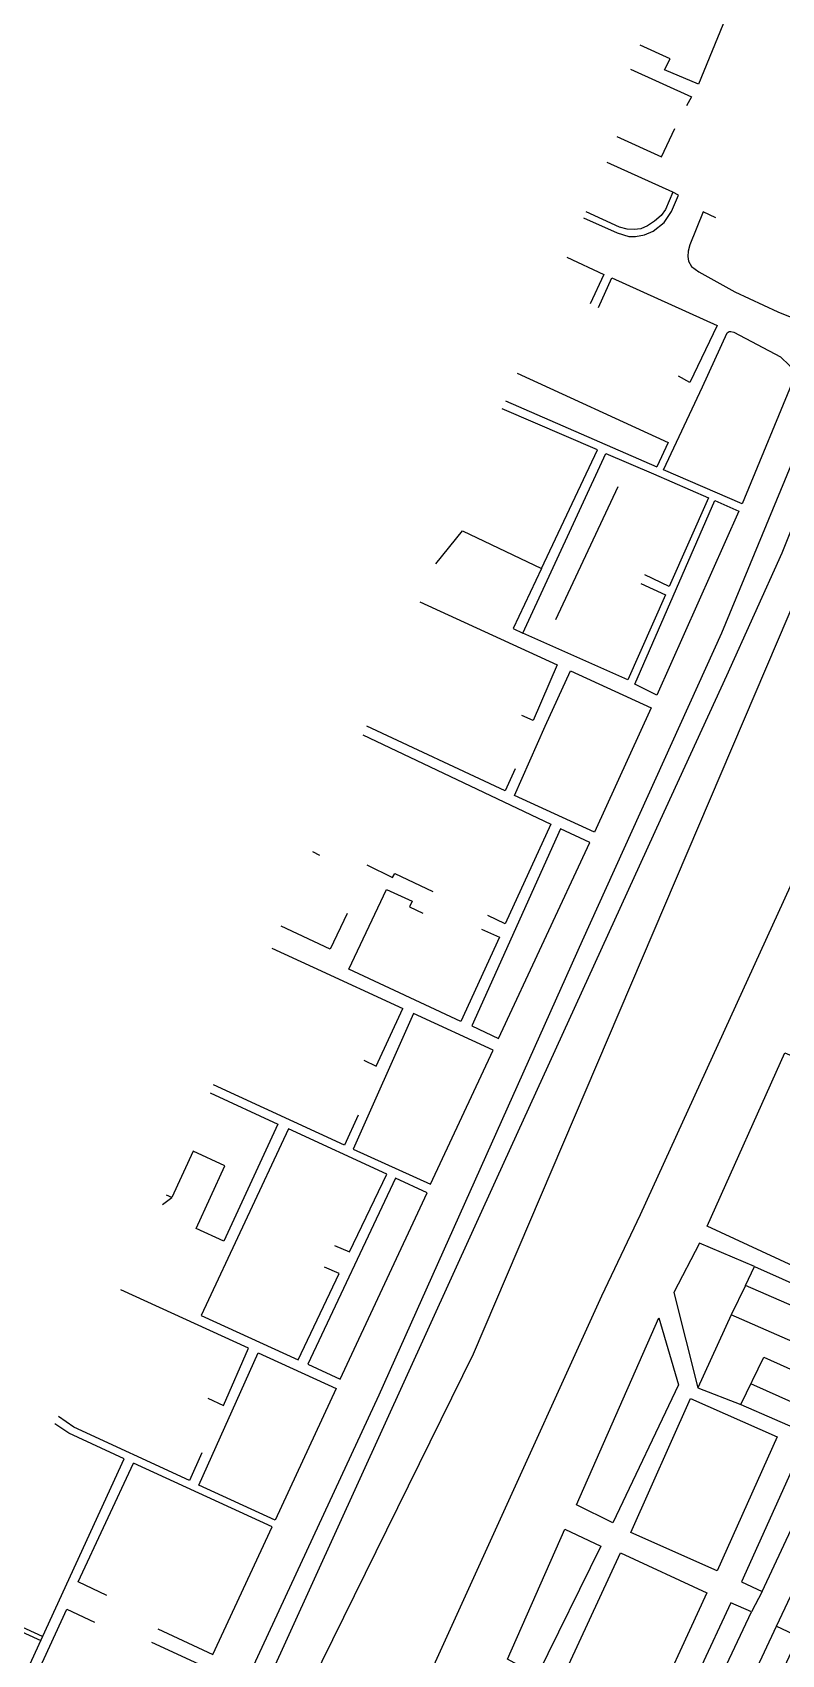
# Model space of a CAD drawing. Header units: metres. Extents: x -1319 to 2200, y -1209 to 1268.
# Drawn here: x -768.5 to -627.1, y 772.7 to 1078.8 of the extents above; entities that cross this region are included whole.
import ezdxf

# ---------------------------------------------------------------- set-up
doc = ezdxf.new("R2010")
doc.units = ezdxf.units.M
for name, color, linetype, lineweight, true_color in [('CLADIRI_CONTUR', 7, 'Continuous', 25, 0x4b5962), ('LIMITA_STUDIU', 7, 'Continuous', 25, 0x354c40), ('PAVAJ', 7, 'Continuous', 25, 0xd1d6d2), ('STRAZI', 7, 'Continuous', 25, 0xc4cccb)]:
    doc.layers.add(name, color=color, linetype=linetype, lineweight=lineweight, true_color=true_color)

msp = doc.modelspace()

# ---------------------------------------------------------------- linework, layer by layer
at = {"layer": 'CLADIRI_CONTUR'}
for points in [[(-639.26, 788.47), (-655.58, 795.74), (-644.31, 821.05), (-627.98, 813.78), (-639.26, 788.47)], [(-652.89, 759.08), (-669.22, 766.62), (-657.54, 791.91), (-641.21, 784.37), (-652.89, 759.08)]]:
    msp.add_lwpolyline(points, close=True, dxfattribs=at)
at = {"layer": 'LIMITA_STUDIU'}
msp.add_lwpolyline([(197.57, 511.35), (34.44, 566.53), (-19.37, 600.16), (-55.59, 629.4), (-257.91, 859.14), (-453.25, 1082.68), (-489.48, 1124.85), (-513.6, 1162.56), (-539.99, 1185.85), (-566.96, 1203.51), (-566.96, 1203.51), (-579, 1158.49), (-585.2, 1092.51), (-596.07, 1038.57), (-685.33, 829.39), (-781.32, 634.57), (-999.42, 184.65), (-1056.34, 69.26), (-1151.04, -101.24), (-1199.93, -172.65)], dxfattribs=at)
at = {"layer": 'PAVAJ'}
for points in [[(-645.37, 1094.77), (-634.06, 1090.45), (-642.83, 1069.09), (-649.22, 1071.77), (-648.18, 1073.85), (-653.84, 1076.42)], [(-655.66, 1071.89), (-644.12, 1066.71), (-645.06, 1065)], [(-658.22, 1059.22), (-649.82, 1055.35), (-647.25, 1060.68)], [(-647.65, 1048.69), (-660.03, 1054.29)], [(-664.49, 1043.84), (-658.17, 1041.04), (-655.96, 1040.35), (-654.68, 1040.35), (-653.01, 1040.63), (-651.35, 1041.32), (-649.28, 1042.95), (-647.93, 1045.06), (-646.61, 1048.14)], [(-646.61, 1048.14), (-647.65, 1048.69), (-649.03, 1045.44), (-649.86, 1044.29), (-651.08, 1043.22), (-652.43, 1042.36), (-653.67, 1041.77), (-654.92, 1041.66), (-656.27, 1041.73), (-657.69, 1042.11), (-664, 1044.99)], [(-639.55, 1043.86), (-641.93, 1044.96), (-644.42, 1038.77), (-644.73, 1037.59), (-644.84, 1036.58), (-644.7, 1035.68), (-644.11, 1034.68), (-642.76, 1033.68), (-635.94, 1029.9), (-627.81, 1026.13), (-620.36, 1023.09), (-614.13, 1021.29), (-607.2, 1040.99), (-603.56, 1041.91)], [(-667.65, 1036.43), (-660.66, 1033.18), (-663.27, 1027.65)], [(-661.65, 1026.92), (-659.18, 1032.53), (-639.27, 1023.56), (-644.43, 1012.8), (-646.61, 1013.99)], [(-624.44, 1014.44), (-634.56, 989.9), (-649.41, 996.3), (-642.03, 1011.95), (-637.43, 1022.16), (-637.01, 1022.4), (-636.72, 1022.4), (-636.15, 1022.26), (-627.36, 1017.62), (-625.66, 1016), (-624.44, 1014.44)], [(-677.01, 1014.51), (-648.51, 1001.43), (-650.64, 996.84)], [(-621.15, 1007.32), (-638.44, 965.48), (-664.75, 907.41), (-703.14, 821.64), (-739.69, 742.83), (-767.83, 682.78), (-809.23, 595.64)], [(-672.41, 977.66), (-661.89, 1000.07), (-679.87, 1007.8)], [(-679.23, 1009.29), (-650.64, 996.84)], [(-653.7, 974.84), (-649.04, 972.69), (-656.15, 956.63), (-675.95, 965.45), (-660.29, 999.38), (-651.27, 995.51), (-640.92, 991.01)], [(-658.05, 993.11), (-669.77, 967.98)], [(-650.65, 953.78), (-654.84, 955.87), (-639.75, 990.49), (-635.22, 988.49), (-650.65, 953.78)], [(-640.92, 991.01), (-648.34, 974.26), (-652.95, 976.46)], [(-692.34, 978.58), (-687.35, 984.8), (-672.41, 977.66), (-677.76, 966.37), (-675.95, 965.45)], [(-695.4, 971.41), (-669.48, 959.51)], [(-651.74, 951.37), (-662.42, 927.89), (-677.54, 934.86), (-671.77, 947.9), (-666.93, 958.35)], [(-669.48, 959.51), (-674.02, 948.96), (-676.15, 949.92)], [(-666.93, 958.35), (-651.74, 951.37)], [(-706.13, 946.26), (-670.68, 929.42), (-679.27, 910.6), (-682.56, 912.2)], [(-677.39, 939.84), (-679.27, 935.72), (-705.42, 947.92)], [(-663.33, 925.93), (-668.83, 928.54), (-685.57, 891.34), (-680.53, 888.96), (-663.33, 925.93)], [(-663.33, 925.93), (-663.33, 925.93)], [(-714.25, 923.52), (-715.56, 924.17)], [(-705.38, 921.72), (-700.56, 919.34), (-700.13, 920.12), (-692.95, 916.73)], [(-683.76, 909.62), (-680.38, 908.08), (-687.65, 892.17), (-708.8, 902.04), (-701.65, 917.06), (-696.81, 914.89), (-697.33, 913.8), (-694.82, 912.65)], [(-709.11, 912.58), (-712.34, 905.82), (-721.54, 910.14)], [(-723.32, 905.99), (-715.54, 902.41), (-698.62, 894.61)], [(-705.94, 884.86), (-703.62, 883.75), (-698.62, 894.61)], [(-696.61, 893.69), (-707.99, 868.11), (-693.38, 861.48), (-681.55, 886.75), (-696.61, 893.69)], [(-621.11, 883.95), (-625.1, 875.05), (-613.04, 869.42), (-615.35, 864.21), (-618.54, 865.55), (-624.3, 852.9), (-614.47, 848.37), (-617.16, 842.4), (-641.15, 853.53), (-626.53, 886.26), (-621.11, 883.95)], [(-734.96, 878.7), (-722.2, 872.83), (-732.37, 850.71), (-737.61, 853.12), (-732.17, 864.95), (-738.15, 867.69), (-742.19, 858.96), (-743.18, 859.42)], [(-707.01, 874.48), (-709.61, 868.85), (-734.32, 880.2)], [(-711.46, 849.93), (-708.69, 848.68), (-701.63, 863.38), (-720.19, 871.91), (-736.66, 836.71), (-718.35, 828.32), (-710.64, 844.6), (-713.37, 845.82)], [(-716.53, 827.49), (-710.4, 824.68), (-693.99, 859.86), (-699.95, 862.6), (-716.53, 827.49)], [(-743.96, 857.61), (-742.19, 858.96)], [(-632.25, 845.96), (-642.65, 850.37), (-647.44, 841), (-642.92, 823.06)], [(-633.93, 842.34), (-636.62, 836.8)], [(-735.42, 821.08), (-732.45, 819.71), (-727.71, 830.52), (-751.8, 841.55)], [(-650.3, 836.22), (-646.6, 823.61), (-658.95, 797.56), (-665.84, 800.93), (-650.3, 836.22)], [(-636.62, 836.8), (-642.92, 823.06), (-634.81, 819.91), (-630.49, 828.81), (-603.18, 816.59), (-601.92, 816.8), (-600.4, 817.26), (-599.31, 817.97), (-598.13, 819.95), (-636.62, 836.8)], [(-737.06, 804.7), (-725.87, 829.67), (-711.15, 822.93), (-722.67, 798.07), (-737.06, 804.7)], [(-634.81, 819.91), (-622.1, 814.36), (-634.67, 786.42), (-630.79, 784.59), (-617.56, 812.86), (-617.52, 814.53), (-617.84, 815.67), (-618.34, 816.61), (-619.27, 817.68), (-632.92, 823.8)], [(-736.51, 810.75), (-738.87, 805.53), (-760.7, 815.6), (-763.57, 817.65)], [(-751.17, 809.65), (-761.6, 814.46), (-764.27, 816.24)], [(-628.09, 778.03), (-612.54, 810.94), (-611.16, 811.94), (-609.94, 812.2), (-608.76, 812.28), (-607.08, 811.94), (-605.57, 811.52), (-560.45, 789.97), (-509.27, 765.6)], [(-787.86, 768.37), (-773.48, 761.94), (-773.12, 761.79), (-751.17, 809.65)], [(-754.46, 783.84), (-759.86, 786.44), (-749.41, 808.84)], [(-744.85, 777.55), (-734.46, 772.74), (-723.24, 796.78), (-749.41, 808.84)], [(-661.26, 793.15), (-673.24, 768.77), (-678.87, 771.8), (-668.03, 796.34), (-661.26, 793.15)], [(-630.79, 784.59), (-632.79, 780.75)], [(-781.9, 780.46), (-780.61, 781.26), (-779.92, 781.28), (-766.89, 775.38)], [(-766.56, 776.09), (-779.55, 782.03), (-780.54, 782.03), (-781.37, 781.54)], [(-746.02, 775.03), (-735.49, 770.17), (-744.49, 750.63), (-770.58, 762.64), (-762.02, 781.25), (-756.79, 778.84)], [(-636.69, 782.47), (-648.63, 756.8), (-644.89, 755.16), (-632.79, 780.75), (-636.69, 782.47)], [(-623.93, 776.08), (-635.78, 750.82), (-639.9, 752.75), (-628.09, 778.03), (-623.93, 776.08)]]:
    msp.add_lwpolyline(points, dxfattribs=at)
at = {"layer": 'STRAZI'}
for points in [[(-788.45, 631.08), (-757.58, 697.14), (-755.66, 700.29), (-754.89, 701.21), (-753.85, 702.75), (-728.34, 758.24), (-680.81, 862.76), (-649.95, 930.23), (-637.49, 957.49), (-627.04, 980.62), (-614.41, 1012.29), (-605.57, 1035.62), (-598.21, 1058.64), (-595.02, 1071), (-592.88, 1080.38), (-591.21, 1088.31), (-590.87, 1090.18), (-590.69, 1091.39)], [(-558.62, 1084.4), (-565.45, 1066.3), (-575.24, 1036.81), (-584.75, 1011.18), (-592.87, 990.35), (-602.88, 967.24), (-653.81, 855.66)], [(-653.81, 855.66), (-661.08, 840.36), (-703.75, 746.48), (-704.21, 744.55), (-704.21, 742.91), (-703.83, 741.52), (-702.87, 740.05), (-701.31, 738.37), (-691.72, 732.56)], [(-595.95, 825.79), (-633.93, 842.34), (-632.25, 845.96), (-616.03, 838.69)]]:
    msp.add_lwpolyline(points, dxfattribs=at)

doc.saveas('drawing.dxf')
